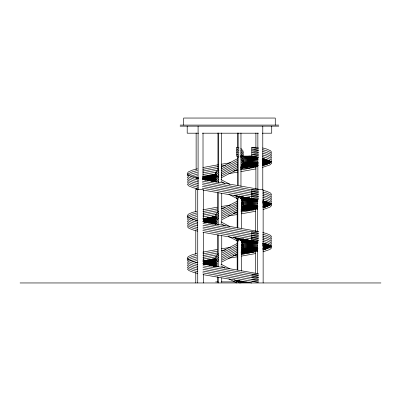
<?xml version="1.0" encoding="UTF-8"?>
<svg xmlns="http://www.w3.org/2000/svg" width="401" height="401" viewBox="0 0 401 401"><rect width="100%" height="100%" fill="white"/><g stroke="black" fill="none" stroke-linecap="round" stroke-linejoin="round"><path stroke-width="0.6" d="M215.969 177.242L215.613 179.006L216.204 180.766L217.322 182.089M215.969 179.006L215.613 180.766L216.204 182.53M215.733 181.944L215.969 180.766L207.001 180.139M215.969 219.527L215.613 221.292L216.204 223.051L217.698 224.816M215.969 221.292L215.613 223.051L216.009 224.224M215.733 224.224L215.969 223.051L204.014 222.214M215.969 261.813L215.613 263.572L216.204 265.337L217.322 266.66M215.969 263.572L215.613 265.337L216.009 266.51M215.733 266.51L215.969 265.337L204.61 264.54M216.605 176.365L218.926 174.074M216.605 218.645L218.505 216.71M216.605 260.931L218.505 258.996M241.222 161.387L242.339 160.064M241.222 163.147L242.715 161.387M258.124 164.911L241.222 164.911L242.715 163.147L243.302 161.387L242.951 159.623L240.831 157.157M241.222 166.671L242.715 164.911L243.302 163.147L242.951 161.387L240.831 158.921M241.222 203.673L242.339 202.35M241.222 205.432L242.715 203.673M241.222 207.197L242.715 205.432L243.302 203.673L242.951 201.909L241.673 200.149L252.079 199.267L257.577 199.598M241.222 208.956L242.715 207.197L243.302 205.432L242.951 203.673L241.673 201.909M241.222 245.958L242.339 244.635M241.222 247.718L242.715 245.958M241.222 249.482L242.715 247.718L243.302 245.958L242.951 244.194L241.673 242.435L252.079 241.552L257.577 241.883M241.222 251.242L242.715 249.482L243.302 247.718L242.951 245.958L241.673 244.194M271.422 161.678L269.923 163.147L262.449 165.643M271.422 203.964L269.923 205.432L263.036 207.783M271.422 246.249L269.923 247.718L263.036 250.069M218.505 169.137L215.969 171.959L215.613 173.718L216.204 175.483L218.615 177.949M218.926 170.55L217.242 171.959L215.969 173.718L215.613 175.483L216.204 177.242L218.615 179.708M218.926 172.31L217.242 173.718L215.969 175.483L215.613 177.242L216.204 179.006L218.615 181.473M217.242 177.242L218.926 175.833M218.505 211.422L215.969 214.244L215.613 216.004L216.204 217.768L217.698 219.527M218.505 213.187L215.969 216.004L215.613 217.768L216.204 219.527L217.698 221.292M218.505 214.946L215.969 217.768L215.613 219.527L216.204 221.292L217.698 223.051M217.242 219.527L218.505 218.47M218.505 253.708L215.969 256.53L215.613 258.289L216.204 260.048L217.698 261.813M218.505 255.472L215.969 258.289L215.613 260.048L216.204 261.813L217.698 263.572M218.505 257.231L215.969 260.048L215.613 261.813L216.204 263.572L217.698 265.337M217.242 261.813L218.505 260.755M221.212 167.257L237.457 158.746M221.212 169.021L237.457 160.505M221.212 170.781L237.457 162.27M221.212 172.545L237.457 164.029M221.212 174.305L237.457 165.793M221.212 176.069L237.457 167.553M221.212 177.828L237.457 169.317M236.971 201.322L222.144 208.956M236.971 203.086L222.144 210.72M236.971 204.846L222.144 212.48M236.971 206.61L222.144 214.244M236.971 208.37L222.144 216.004M236.971 210.129L222.144 217.768M236.971 211.893L222.144 219.527M236.971 243.607L222.144 251.242M236.971 245.367L222.144 253.006M236.971 247.131L222.144 254.765M236.971 248.891L222.144 256.53M236.971 250.655L222.144 258.289M236.971 252.414L222.144 260.048M236.971 254.179L222.144 261.813M240.62 169.443L242.69 168.435L240.911 168.746M241.136 211.472L242.69 210.72L240.911 211.031M188.28 175.483L192.169 173.718L197.427 172.28M190.5 176.234L197.427 174.039M188.836 217.512L192.169 216.004L196.846 214.725M190.5 218.52L196.846 216.485M188.28 260.048L192.169 258.289L196.846 257.006M190.5 260.805L196.846 258.77M234.134 170.856L235.833 170.194L237.447 170.194M234.134 255.427L235.833 254.765L237.447 254.765M236.119 237.678L235.126 238.029L238.615 238.029M197.427 168.756L192.169 170.194L188.28 171.959L187.197 173.718L188.996 175.483L193.548 177.242L198.219 178.42M197.427 170.515L192.169 171.959L188.28 173.718L187.197 175.483L188.996 177.242L193.548 179.006L198.219 180.179M192.751 177.082L197.427 175.803M195.673 178.044L198.064 177.392M196.846 211.202L192.169 212.48L188.28 214.244L187.197 216.004L188.996 217.768L193.548 219.527L197.633 220.555M196.846 212.961L192.169 214.244L188.28 216.004L187.197 217.768L188.996 219.527L193.548 221.292L197.633 222.319M192.169 219.527L196.846 218.249M195.382 220.41L196.991 219.969M196.846 253.482L192.169 254.765L188.28 256.53L187.197 258.289L188.996 260.048L193.548 261.813L197.633 262.84M196.846 255.247L192.169 256.53L188.28 258.289L187.197 260.048L188.996 261.813L193.548 263.572L197.633 264.605M192.751 261.652L196.846 260.53M195.673 262.615L197.528 262.109M262.449 167.407L269.923 164.911L271.723 163.147L270.64 161.387L266.75 159.623L262.66 158.505M263.036 209.543L269.923 207.197L271.723 205.432L270.64 203.673L266.75 201.909L262.66 200.791M263.036 251.828L269.923 249.482L271.723 247.718L270.64 245.958L266.75 244.194L262.66 243.071M234.029 195.157L236.77 196.625L239.753 195.994M233.477 237.146L236.77 238.911L239.156 238.405M239.753 280.565L236.77 281.191L234.029 279.728M202.866 167.553L218.395 164.716M202.866 169.317L218.395 166.475M202.866 171.077L218.395 168.24M202.866 172.841L217.187 170.194M202.866 174.6L216.595 172.059M215.979 176.365L202.866 176.365L216.069 173.914M202.866 209.838L217.187 207.197M202.866 211.598L217.187 208.956M202.866 213.362L217.187 210.72M202.866 215.121L217.187 212.48M202.866 216.886L216.595 214.345M215.979 218.645L202.866 218.645L216.069 216.199M202.866 252.124L217.187 249.482M202.866 253.883L217.187 251.242M202.866 255.648L217.187 253.006M202.866 257.407L217.187 254.765M202.866 259.171L216.595 256.63M215.979 260.931L202.866 260.931L216.069 258.485M256.124 167.112L240.886 169.884M255.973 168.906L240.886 171.648M256.124 209.397L241.492 212.064M255.377 211.307L241.492 213.828M255.562 251.793L241.357 254.374M255.377 253.592L241.492 256.114M234.715 170.39L235.833 170.194M221.422 164.225L230.52 162.756M221.422 165.989L225.658 165.302M221.422 206.51L230.52 205.041M221.422 208.269L225.051 207.683M221.422 248.795L230.52 247.327M221.422 250.555L225.658 249.873M233.572 171.077L237.843 170.39M228.685 173.623L237.843 172.154M237.232 212.776L233.572 213.362L235.833 212.48L237.447 212.48M228.079 216.004L237.232 214.535M232.961 255.743L237.232 255.061M228.079 258.289L237.232 256.82M243.668 196.711L238.169 197.503L249.497 197.503M243.668 238.996L238.169 239.788L248.304 239.788M243.668 281.281L238.169 282.073L247.111 282.073L239.567 282.956M236.234 254.284L237.447 254.124M240.149 198.32L247.111 197.503L249.512 197.663M240.149 240.605L248.314 239.868M241.492 253.131L242.69 253.006L244.229 253.883L241.126 253.883M215.818 174.25L212.159 174.6L215.648 174.6M215.818 216.535L212.159 216.886L215.648 216.886M215.818 258.815L212.159 259.171L215.648 259.171M241.242 199.207L249.943 198.385L253.653 198.625M241.242 241.492L249.943 240.67L254.269 240.951M240.831 167.994L245.668 167.553L249.392 168.435L240.866 168.435M241.432 210.224L245.668 209.838L249.392 210.72L241.472 210.72M241.432 252.51L245.668 252.124L249.392 253.006L241.472 253.006M216.169 174.746L207.132 175.483L215.888 175.483M216.169 217.031L207.132 217.768L215.888 217.768M216.169 259.317L207.132 260.048L215.888 260.048M240.565 167.307L248.645 166.671L253.878 167.553L240.976 167.553M241.186 209.543L248.645 208.956L253.878 209.838L240.976 209.838M241.186 251.828L248.645 251.242L253.878 252.124L240.976 252.124M202.866 176.365L215.858 175.658M202.866 218.645L215.858 217.944M202.866 260.931L215.858 260.229M241.337 166.495L250.971 165.793L257.748 166.6M241.337 208.781L250.971 208.074L257.748 208.886M241.337 251.066L250.971 250.359L257.748 251.166M241.878 165.673L253.297 164.911L258.194 165.412M202.801 176.961L211.808 176.365L215.868 176.836M241.878 207.954L253.297 207.197L257.582 207.638M203.402 219.207L211.808 218.645L215.868 219.121M241.878 250.239L253.297 249.482L257.582 249.918M203.402 261.492L211.808 260.931L215.868 261.407M241.222 164.911L254.805 164.029L257.913 164.29M195.999 178.084L198.47 177.924M202.796 177.643L208.976 177.242L215.808 177.889M242.455 207.116L254.805 206.315L257.913 206.575M195.999 220.37L197.853 220.249M203.412 219.888L208.976 219.527L215.808 220.174M242.455 249.402L254.805 248.6L257.913 248.856M195.999 262.655L197.853 262.535M203.412 262.174L208.976 261.813L215.808 262.46M243.332 163.112L258.154 162.35M242.59 163.989L258.109 163.287M243.332 205.397L256.916 204.55L243.011 204.55L257.512 203.673L243.302 203.673L257.151 202.791L243.126 202.791L256.795 201.909L242.951 201.909L255.502 201.026L257.923 201.172M242.59 206.274L257.512 205.528M242.59 248.56L257.512 247.813M202.56 178.38L206.841 178.124L216.019 178.901M202.896 179.117L216.009 179.843M203.172 220.63L206.841 220.41L216.019 221.187M202.896 221.402L216.009 222.129M203.172 262.916L206.841 262.695L216.019 263.472M202.896 263.683L216.009 264.409M180.094 125.092L278.825 125.092M180.094 126.15L278.825 126.15M198.535 133.197L187.197 133.197L187.197 126.15M202.345 133.197L258.49 133.197M262.259 133.197L271.723 133.197L271.723 126.15M238.635 157.277L236.77 156.099L236.77 147.292L239.011 147.292M258.49 157.488L251.788 156.099L251.788 147.292L258.49 147.292M239.011 149.052L236.77 149.052L238.635 150.23M258.49 149.052L251.788 149.052L258.49 150.44M239.011 150.816L236.77 150.816L238.635 151.989M258.49 150.816L251.788 150.816L258.49 152.2M239.011 152.575L236.77 152.575L238.635 153.753M258.49 152.575L251.788 152.575L258.49 153.964M239.011 154.34L236.77 154.34L238.635 155.513M258.49 154.34L251.788 154.34L258.49 155.723M236.77 156.099L239.011 156.099M240.179 156.099L258.49 156.099M256.299 156.981L240.62 156.981L249.943 156.099L254.269 156.38M257.793 157.864L241.673 157.864L252.079 156.981L258.189 157.347M257.903 158.746L242.309 158.746L254.214 157.864L257.833 158.084M262.7 158.746L264.495 158.746M257.998 159.623L242.951 159.623L255.502 158.746L257.923 158.886M262.209 159.623L267.026 159.623M262.64 160.505L269.352 160.505M262.454 161.387L271.101 161.387M258.124 162.27L243.011 162.27L257.512 161.387L243.302 161.387L257.151 160.505L243.126 160.505L257.993 159.698M262.359 162.27L270.82 162.27L262.354 161.708M243.332 163.147L258.174 163.147M262.505 163.147L269.923 163.147L262.49 162.646M242.58 164.029L257.863 164.029M262.755 164.029L267.647 164.029L262.279 163.613M262.349 164.911L265.367 164.911L262.264 164.651M241.893 165.793L258.234 165.793M240.75 166.671L257.151 166.671M202.871 177.242L215.688 177.242M195.984 178.124L198.4 178.124M202.62 178.124L215.883 178.124M202.916 179.006L216.049 179.006M204.615 179.889L216.009 179.889M208.746 180.766L215.969 180.766M213.352 181.648L215.793 181.648L210.821 181.327M202.991 189.578L195.778 189.578L195.778 211.989M202.345 182.881L251.788 191.337L258.49 191.337M202.345 184.645L251.788 193.102L258.49 193.102M202.345 186.405L251.788 194.861L258.49 194.861M235.126 195.743L237.452 195.743M238.169 199.267L236.77 198.385L236.77 196.625L242.404 196.625M202.234 188.144L251.788 196.625L258.49 196.625M238.45 198.385L236.77 198.385L228.881 194.36M240.179 198.385L258.49 198.385M241.227 199.267L257.502 199.267M241.673 200.149L257.793 200.149M257.903 201.026L242.309 201.026L254.214 200.149L257.833 200.37M262.7 201.026L263.898 201.026M262.815 201.909L267.627 201.909M262.64 202.791L269.958 202.791M263.071 203.673L271.101 203.673M262.961 204.55L270.82 204.55L262.956 204.034M243.332 205.432L257.557 205.432M263.121 205.432L269.923 205.432L263.111 204.971M242.58 206.315L257.863 206.315M262.755 206.315L267.647 206.315L262.876 205.944M242.43 207.197L257.522 207.197M262.956 207.197L265.367 207.197L262.886 206.986M241.893 208.074L257.627 208.074M241.357 208.956L257.758 208.956M202.871 219.527L215.688 219.527M196.59 220.41L197.793 220.41M203.222 220.41L215.883 220.41M202.916 221.292L216.049 221.292M204.014 222.169L216.009 222.169M208.144 223.051L215.969 223.051M212.134 223.933L215.793 223.933L212.064 223.693M258.49 231.863L251.788 231.863L202.946 223.522M202.946 225.282L251.788 233.623L258.49 233.623M202.946 227.046L251.788 235.387L258.49 235.387M202.946 228.806L251.788 237.146L258.49 237.146M238.169 241.552L236.77 240.67L236.77 238.911L243.653 238.911M202.796 230.54L251.788 238.911L258.49 238.911M238.45 240.67L236.77 240.67L228.369 236.389M240.179 240.67L258.49 240.67M241.227 241.552L256.299 241.552M241.673 242.435L257.793 242.435M257.903 243.312L242.309 243.312L254.214 242.435L257.833 242.65M262.7 243.312L265.096 243.312M262.815 244.194L267.026 244.194M262.64 245.076L269.352 245.076M263.071 245.958L271.101 245.958L262.615 245.407M262.961 246.836L270.82 246.836L262.956 246.314M257.557 247.718L242.715 247.718L256.916 246.836L243.011 246.836L257.512 245.958L243.302 245.958L257.151 245.076L243.126 245.076L256.795 244.194L242.951 244.194L255.502 243.312L257.923 243.452M263.121 247.718L269.923 247.718L263.111 247.257M242.58 248.6L257.863 248.6M262.755 248.6L267.647 248.6L262.876 248.229M242.43 249.482L257.522 249.482M262.956 249.482L265.367 249.482L262.886 249.272M241.893 250.359L257.627 250.359M241.357 251.242L256.545 251.242M202.871 261.813L215.688 261.813M195.984 262.695L197.793 262.695M203.222 262.695L215.883 262.695M202.916 263.572L216.049 263.572M203.417 264.454L216.009 264.454M209.347 265.337L215.969 265.337M213.352 266.219L215.793 266.219L210.821 265.898M202.946 265.808L251.788 274.144L258.49 274.144M202.946 267.567L251.788 275.908L258.49 275.908M202.946 269.332L251.788 277.667L258.49 277.667M202.946 271.091L251.788 279.432L258.49 279.432M235.126 280.314L237.452 280.314M242.404 281.191L236.77 281.191L238.635 282.369M202.796 272.825L251.788 281.191L258.49 281.191M215.613 281.898L218.299 281.898M221.167 281.898L238.45 281.898M20.05 282.956L380.95 282.956M262.164 159.132L265.793 159.342M262.765 201.452L267.006 201.698M262.765 243.738L266.399 243.948M262.615 160.836L271.116 161.352M262.615 203.122L271.116 203.633M262.189 159.954L269.382 160.395M262.785 202.274L268.78 202.645M262.785 244.56L269.382 244.966M247.713 282.114L249.512 282.234M204.61 179.969L205.808 180.054M258.49 199.768L202.946 190.044M258.49 242.054L202.946 232.329M251.788 282.956L202.946 274.615M202.345 179.357L258.49 189.197M202.345 181.122L258.49 190.961M202.946 221.758L258.49 231.482M202.946 264.043L258.49 273.768M251.788 147.292L258.49 148.676M251.788 191.337L258.49 192.721M251.788 193.102L258.49 194.485M251.788 194.861L258.49 196.244M251.788 196.625L258.49 198.009M258.49 233.247L251.788 231.863L251.788 240.67M251.788 233.623L258.49 235.006M251.788 235.387L258.49 236.77M251.788 237.146L258.49 238.53M251.788 238.911L258.49 240.294M251.788 274.144L258.49 275.532M251.788 275.908L258.49 277.291M251.788 277.667L258.49 279.056M251.788 279.432L258.49 280.815M251.788 281.191L258.49 282.58M198.219 181.944L193.548 180.766L188.996 179.006L187.197 177.242M198.219 183.703L193.548 182.53L188.996 180.766L187.197 179.006M198.219 185.468L193.548 184.29L188.996 182.53L187.197 180.766M198.219 187.227L193.548 186.054L188.996 184.29L187.197 182.53M198.219 188.991L193.548 187.813L188.996 186.054L187.197 184.29M197.633 224.079L193.548 223.051L188.996 221.292L187.197 219.527M197.633 225.843L193.548 224.816L188.996 223.051L187.197 221.292M197.633 227.603L193.548 226.575L188.996 224.816L187.197 223.051M197.633 229.367L193.548 228.339L188.996 226.575L187.197 224.816M197.633 231.126L193.548 230.099L188.996 228.339L187.197 226.575M197.633 266.364L193.548 265.337L188.996 263.572L187.197 261.813M197.633 268.129L193.548 267.096L188.996 265.337L187.197 263.572M197.633 269.888L193.548 268.86L188.996 267.096L187.197 265.337M197.633 271.647L193.548 270.62L188.996 268.86L187.197 267.096M197.633 273.412L193.548 272.384L188.996 270.62L187.197 268.86M262.66 147.934L266.75 149.052L270.64 150.816L271.723 152.575M262.66 149.693L266.75 150.816L270.64 152.575L271.723 154.34M262.66 151.458L266.75 152.575L270.64 154.34L271.723 156.099M262.66 153.217L266.75 154.34L270.64 156.099L271.723 157.864M262.66 154.981L266.75 156.099L270.64 157.864L271.723 159.623M262.465 156.691L266.75 157.864L270.64 159.623L271.723 161.387M262.66 190.219L266.75 191.337L270.64 193.102L271.723 194.861M262.66 191.979L266.75 193.102L270.64 194.861L271.723 196.625M262.66 193.743L266.75 194.861L270.64 196.625L271.723 198.385M262.66 195.503L266.75 196.625L270.64 198.385L271.723 200.149M262.66 197.267L266.75 198.385L270.64 200.149L271.723 201.909M262.66 199.026L266.75 200.149L270.64 201.909L271.723 203.673M262.66 232.5L266.75 233.623L270.64 235.387L271.723 237.146M262.66 234.264L266.75 235.387L270.64 237.146L271.723 238.911M262.66 236.024L266.75 237.146L270.64 238.911L271.723 240.67M262.66 237.788L266.75 238.911L270.64 240.67L271.723 242.435M262.66 239.547L266.75 240.67L270.64 242.435L271.723 244.194M262.66 241.312L266.75 242.435L270.64 244.194L271.723 245.958M229.913 184.29L220.971 179.593M229.913 226.575L220.971 221.878M229.913 268.86L220.971 264.164M228.881 278.926L236.77 282.956M224.861 183.538L220.971 181.352M225.347 226.074L220.971 223.638M224.861 268.104L220.971 265.923M236.77 147.292L238.635 148.465M236.77 196.625L238.635 197.798M236.77 238.911L239.101 240.374M240.831 148.35L242.951 150.816L243.302 152.575M240.831 150.109L242.951 152.575L243.302 154.34M240.831 151.874L242.951 154.34L243.302 156.099M240.831 153.633L242.951 156.099M240.831 155.398L241.673 156.099M275.271 125.092L275.271 118.044L183.643 118.044L183.643 125.092M263.136 282.956L263.136 189.578L251.788 189.578L251.788 198.385M262.785 126.15L262.785 189.578M257.858 132.992L257.858 147.292M257.858 157.242L257.858 188.956M257.502 199.538L257.502 231.287M257.502 241.868L257.502 273.617M255.903 132.992L255.903 147.292M255.903 167.192L255.903 188.956M255.547 208.876L255.547 231.287M255.547 251.206L255.547 272.996M241.322 198.289L241.322 228.174M241.322 241.247L241.322 271.126M240.966 132.992L240.966 186.465M238.169 132.992L238.169 147.292M238.169 156.621L238.169 185.222M237.813 198.916L237.813 228.174M237.813 240.625L237.813 269.883M237.527 132.992L237.527 147.292M237.527 155.999L237.527 185.222M237.176 198.289L237.176 227.552M237.176 240.625L237.176 269.883M221.743 193.312L221.743 222.57M221.743 235.643L221.743 264.901M221.743 277.973L221.743 282.334M221.387 132.992L221.387 180.25M218.59 132.992L218.59 182.736M218.234 192.691L218.234 225.061M218.234 235.021L218.234 266.77M218.234 277.352L218.234 282.956M217.949 132.992L217.949 169.678M217.598 192.691L217.598 212.61M217.598 235.021L217.598 254.941M217.598 276.73L217.598 282.334M203.372 189.578L203.372 221.948M203.372 232.53L203.372 264.279M203.372 274.239L203.372 282.956M203.016 132.992L203.016 179.628M198.089 126.15L198.089 189.578M197.733 189.578L197.733 282.956M196.134 132.992L196.134 169.678M196.134 188.335L196.134 189.578M195.778 230.665L195.778 254.319M195.778 272.374L195.778 282.956"/></g></svg>
